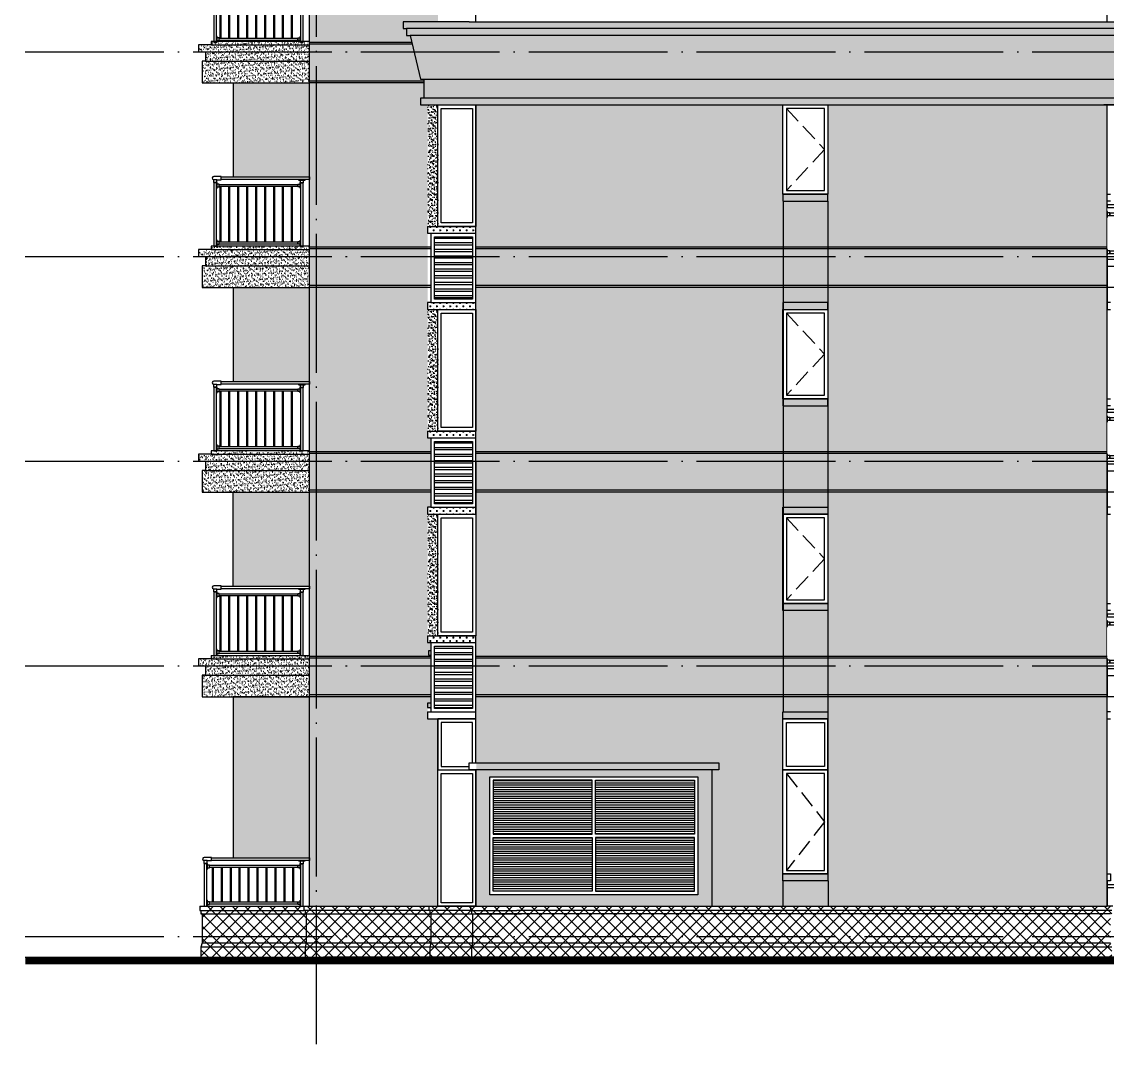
# Model space of a CAD drawing. Extents: x -12446 to 284554, y -295110 to 165007.
# Drawn here: x 186048 to 201699, y -263809 to -249069 of the extents above; entities that cross this region are included whole.
import ezdxf

# ---------------------------------------------------------------- set-up
doc = ezdxf.new("R2010")
doc.units = 0
doc.header["$LTSCALE"] = 1000
doc.linetypes.add('AX-14-E$0$AX-85-M02$0$DASH', pattern=[0.35, 0.25, -0.1])
doc.linetypes.add('AX-14-E$0$DOTE', pattern=[2.42, 2, -0.2, 0.02, -0.2])
for name, color, linetype in [('A-Anno-Note', 241, 'CONTINUOUS'), ('AX-14-comp-tc$0$AX-T-LMCZ-Z$0$AX-13-E01-E03$0$A-Detl-Patt', 8, 'CONTINUOUS'), ('AX-14-comp-tc$0$AX-T-LMCZ-Z$1$AX-13-E01-E03$0$家具与填充', 251, 'CONTINUOUS'), ('AX-14-comp-tc$0$灰褐色真石漆', 15, 'CONTINUOUS'), ('AX-14-E$0$A-Anno-Note', 241, 'CONTINUOUS'), ('AX-14-E$0$A-Detl-Fine', 152, 'CONTINUOUS'), ('AX-14-E$0$A-Detl-Medm', 40, 'CONTINUOUS'), ('AX-14-E$0$A-Detl-Patt', 8, 'CONTINUOUS'), ('AX-14-E$0$A-Detl-Thin', 131, 'CONTINUOUS'), ('AX-14-E$0$A-Detl-Wide', 210, 'CONTINUOUS'), ('AX-14-E$0$A-elev-FIXT', 9, 'CONTINUOUS'), ('AX-14-E$0$A-elev-HRAL', 61, 'CONTINUOUS'), ('AX-14-E$0$栏杆型材', 82, 'CONTINUOUS'), ('AX-14-E$0$阳台栏杆扶手', 82, 'CONTINUOUS')]:
    doc.layers.add(name, color=color, linetype=linetype)
doc.layers.add('AX-14-E$0$A-Grid', color=222, linetype='AX-14-E$0$DOTE', plot=False)
pattern_1 = [(180, (-16437.506, 99116.42), (-5e-15, -31.75), [])]
pattern_2 = [(37.5, (-91927.516, -416101.956), (-1.9200376, 58.7295885), [0, -46.3296, 0, -51.816, 0, -49.53]), (7.5, (-91927.52, -416101.956), (53.942794, 86.019012), [0, -24.9936, 0, -41.7576, 0, -16.002]), (327.5, (-91965.007, -416101.956), (94.9190844, 0.172462), [0, -15.24, 0, -54.864, 0, -71.628]), (317.5, (-91965.01, -416101.956), (91.626774, 26.751519), [0, -7.62, 0, -35.9664, 0, -41.148])]
pattern_3 = [(37.5, (-118016.387, -327431.573), (-1.9200376, 58.7295885), [0, -46.3296, 0, -51.816, 0, -49.53]), (7.5, (-118016.39, -327431.57), (53.942794, 86.019012), [0, -24.9936, 0, -41.7576, 0, -16.002]), (327.5, (-118053.88, -327431.573), (94.9190844, 0.172462), [0, -15.24, 0, -54.864, 0, -71.628]), (317.5, (-118053.88, -327431.57), (91.626774, 26.751519), [0, -7.62, 0, -35.9664, 0, -41.148])]
pattern_4 = [(37.5, (-91927.516, -415276.595), (-1.9200376, 58.7295885), [0, -46.3296, 0, -51.816, 0, -49.53]), (7.5, (-91927.52, -415276.595), (53.942794, 86.019012), [0, -24.9936, 0, -41.7576, 0, -16.002]), (327.5, (-91965.007, -415276.595), (94.9190844, 0.172462), [0, -15.24, 0, -54.864, 0, -71.628]), (317.5, (-91965.01, -415276.595), (91.626774, 26.751519), [0, -7.62, 0, -35.9664, 0, -41.148])]

# ---------------------------------------------------------------- blocks, each defined once
blk = doc.blocks.new('AX-14-E$0$4080转角立图')
at = {"layer": 'AX-14-E$0$A-elev-FIXT', "linetype": 'Continuous'}
blk.add_line((26, 42), (-24, 42), dxfattribs=at)
blk.add_lwpolyline([(-25, 43, -0.327139), (-24, 42), (-24, 0), (24, 0), (24, 41, -0.409111), (26, 42), (85, 42, 0.414214), (87, 44), (87, 87, 0.414214), (85, 88), (-19, 88, 0.865157)], format="xyb", close=True, dxfattribs=at)
blk = doc.blocks.new('AX-14-E$0$32固定座立面')
at = {"layer": 'AX-14-E$0$栏杆型材', "color": 6, "linetype": 'Continuous'}
blk.add_line((-7, -22), (-7, 22), dxfattribs=at)
blk.add_lwpolyline([(-7, -22, 0.41166), (-10, -19), (-36, -19, -0.41166), (-37, -18), (-37, 18, -0.41166), (-36, 19), (-10, 19, 0.41166), (-7, 22), (-7, 39, -0.41166), (-5, 41), (0, 41), (0, -41), (-5, -41, -0.41166), (-7, -39)], format="xyb", close=True, dxfattribs=at)
blk = doc.blocks.new('AX-14-E$0$40固定座立图')
at = {"layer": 'AX-14-E$0$A-elev-HRAL', "color": 6, "linetype": 'Continuous'}
blk.add_line((-26, -7), (26, -7), dxfattribs=at)
blk.add_lwpolyline([(48, -5), (48, 0), (-48, 0), (-48, -5, 0.41166), (-46, -7), (-26, -7, -0.41166), (-23, -10), (-23, -46, 0.41166), (-22, -47), (22, -47, 0.41166), (23, -46), (23, -10, -0.41166), (26, -7), (46, -7, 0.41166)], format="xyb", close=True, dxfattribs=at)
blk = doc.blocks.new('AX-14-E$0$A$C16C67CB1')
at = {"layer": 'AX-14-E$0$A-Detl-Patt'}
h = blk.add_hatch(dxfattribs=at)
h.set_pattern_fill('ANSI31', color=256, scale=20, angle=135)
h.set_pattern_definition(pattern_1)
h.paths.add_polyline_path([(7700, 1775), (9125, 1775), (9125, 2550), (7700, 2550)])
h = blk.add_hatch(dxfattribs=at)
h.set_pattern_fill('ANSI31', color=256, scale=20, angle=135)
h.set_pattern_definition(pattern_1)
h.paths.add_polyline_path([(10600, 1775), (9175, 1775), (9175, 2550), (10600, 2550)])
h = blk.add_hatch(dxfattribs=at)
h.set_pattern_fill('ANSI31', color=256, scale=20, angle=135)
h.set_pattern_definition(pattern_1)
h.paths.add_polyline_path([(7700, 1725), (9125, 1725), (9125, 950), (7700, 950)])
h = blk.add_hatch(dxfattribs=at)
h.set_pattern_fill('ANSI31', color=256, scale=20, angle=135)
h.set_pattern_definition(pattern_1)
h.paths.add_polyline_path([(10600, 1725), (9175, 1725), (9175, 950), (10600, 950)])
at = {"layer": 'AX-14-E$0$A-Detl-Fine'}
blk.add_lwpolyline([(7400, 2800), (7400, 3385), (6950, 3385), (6950, 2750), (7350, 2750)], dxfattribs=at)
for points in [[(11925, 3385), (12475, 3385), (12475, 2750), (11925, 2750)], [(6950, 2650), (7400, 2650), (7400, 785), (6950, 785)], [(7700, 1775), (9125, 1775), (9125, 2550), (7700, 2550)], [(10600, 1775), (9175, 1775), (9175, 2550), (10600, 2550)], [(12475, 2650), (11925, 2650), (11925, 1250), (12475, 1250)], [(7700, 1725), (9125, 1725), (9125, 950), (7700, 950)], [(10600, 1725), (9175, 1725), (9175, 950), (10600, 950)]]:
    blk.add_lwpolyline(points, close=True, dxfattribs=at)
at = {"layer": 'AX-14-E$0$A-Detl-Patt', "linetype": 'AX-14-E$0$AX-85-M02$0$DASH'}
blk.add_lwpolyline([(11925, 2650), (12475, 1950), (11925, 1250)], dxfattribs=at)
at = {"layer": 'AX-14-E$0$A-Detl-Thin'}
for p, q in [((16550, 735), (16550, 4200)), ((3950, 3755, 0), (3950, 1435, 0)), ((5050, 3755), (3950, 3755)), ((5050, 735), (5050, 3755)), ((11875, 3535), (12525, 3535)), ((11875, 3535), (12525, 3535)), ((6900, 735), (6900, 3435)), ((7450, 3435), (6900, 3435)), ((7450, 2800), (7450, 3435)), ((12525, 3435), (11875, 3435)), ((12525, 1200), (12525, 3435)), ((6900, 2700), (7450, 2700)), ((7450, 735), (7450, 2700)), ((10850, 2700), (10850, 735)), ((11875, 1200), (12525, 1200)), ((11875, 1200), (12525, 1200)), ((3470, 735), (3470, 675)), ((3470, 735), (4970, 735)), ((3470, 735), (3470, 675)), ((3470, 735), (3470, 675)), ((3470, 675), (4970, 675)), ((3485, 675), (3485, 625)), ((3485, 675), (3485, 625)), ((3485, 675), (3485, 625)), ((4970, 735), (4970, 675)), ((4970, 735), (6770, 735)), ((4970, 735), (4970, 675)), ((6770, 675), (4970, 675)), ((4985, 675), (4985, 625)), ((4985, 675), (4985, 625)), ((6770, 735), (6770, 675)), ((6770, 735), (7450, 735)), ((7370, 675), (6770, 675)), ((6785, 675), (6785, 625)), ((7370, 735), (7370, 675)), ((7370, 675), (8037, 675)), ((7385, 675), (7385, 625)), ((7450, 735), (16550, 735)), ((16615, 675), (8037, 675)), ((16630, 735), (16550, 735)), ((3485, 625), (4985, 625)), ((3500, 625), (3500, 260)), ((3500, 625), (3500, 410)), ((4985, 625), (6785, 625)), ((5000, 625), (5000, 410)), ((6785, 625), (7385, 625)), ((6800, 625), (6800, 206)), ((7385, 625), (8105, 625)), ((7400, 625), (7400, 206)), ((16600, 625), (7450, 625)), ((3500, 206), (16600, 206)), ((6800, 206), (6785, 146)), ((7400, 206), (7385, 146)), ((16615, 146), (3485, 146)), ((6785, 146), (6785, 0)), ((7385, 146), (7385, 0)), ((2400, 0), (5250, 0)), ((21500, 0), (5250, 0))]:
    blk.add_line(p, q, dxfattribs=at)
for points in [[(11875, 3535), (12525, 3535), (12525, 3435), (11875, 3435)], [(11875, 3435), (12525, 3435), (12525, 1200), (11875, 1200)], [(11875, 3435), (12525, 3435), (12525, 2700), (11875, 2700)], [(6900, 2700), (7450, 2700), (7450, 735), (6900, 735)], [(7350, 2800), (10950, 2800), (10950, 2700), (7350, 2700)], [(7650, 2600), (10650, 2600), (10650, 900), (7650, 900)], [(11875, 1200), (12525, 1200), (12525, 1100), (11875, 1100)]]:
    blk.add_lwpolyline(points, close=True, dxfattribs=at)
for points in [[(7450, 2800), (7450, 3435), (6900, 3435), (6900, 2700), (7450, 2700)], [(11875, 1200), (11875, 2700), (12525, 2700), (12525, 1200)], [(16550, 1200), (16600, 1200), (16600, 1100), (16550, 1100), (16550, 735)], [(3500, 625), (3500, 206), (3485, 146), (3485, 0)], [(5000, 625), (5000, 206), (4985, 146), (4985, 0)]]:
    blk.add_lwpolyline(points, dxfattribs=at)
at = {"layer": 'AX-14-E$0$A-elev-HRAL', "ltscale": 10, "elevation": 0}
for points in [[(3668, 1293, -0.414214), (3668, 1292), (3668, 1290, -0.414214), (3668, 1290), (3643, 1290, -0.414214), (3642, 1290), (3642, 1292, -0.414214), (3643, 1293)], [(3797, 1293, -0.414214), (3797, 1292), (3797, 1290, -0.414214), (3797, 1290), (3772, 1290, -0.414214), (3771, 1290), (3771, 1292, -0.414214), (3772, 1293)], [(3926, 1293, -0.414214), (3926, 1292), (3926, 1290, -0.414214), (3926, 1290), (3901, 1290, -0.414214), (3900, 1290), (3900, 1292, -0.414214), (3901, 1293)], [(4055, 1293, -0.414214), (4055, 1292), (4055, 1290, -0.414214), (4055, 1290), (4030, 1290, -0.414214), (4029, 1290), (4029, 1292, -0.414214), (4030, 1293)], [(4184, 1293, -0.414214), (4184, 1292), (4184, 1290, -0.414214), (4184, 1290), (4159, 1290, -0.414214), (4158, 1290), (4158, 1292, -0.414214), (4159, 1293)], [(4313, 1293, -0.414214), (4313, 1292), (4313, 1290, -0.414214), (4313, 1290), (4288, 1290, -0.414214), (4287, 1290), (4287, 1292, -0.414214), (4288, 1293)], [(4442, 1293, -0.414214), (4442, 1292), (4442, 1290, -0.414214), (4442, 1290), (4417, 1290, -0.414214), (4416, 1290), (4416, 1292, -0.414214), (4417, 1293)], [(4571, 1293, -0.414214), (4571, 1292), (4571, 1290, -0.414214), (4571, 1290), (4546, 1290, -0.414214), (4545, 1290), (4545, 1292, -0.414214), (4546, 1293)], [(4700, 1293, -0.414214), (4700, 1292), (4700, 1290, -0.414214), (4700, 1290), (4675, 1290, -0.414214), (4674, 1290), (4674, 1292, -0.414214), (4675, 1293)], [(4829, 1293, -0.414214), (4829, 1292), (4829, 1290, -0.414214), (4829, 1290), (4804, 1290, -0.414214), (4803, 1290), (4803, 1292, -0.414214), (4804, 1293)], [(3668, 797, 0.414214), (3668, 797), (3668, 799, 0.414214), (3668, 800), (3643, 800, 0.414214), (3642, 799), (3642, 797, 0.414214), (3643, 797)], [(3797, 797, 0.414214), (3797, 797), (3797, 799, 0.414214), (3797, 800), (3772, 800, 0.414214), (3771, 799), (3771, 797, 0.414214), (3772, 797)], [(3926, 797, 0.414214), (3926, 797), (3926, 799, 0.414214), (3926, 800), (3901, 800, 0.414214), (3900, 799), (3900, 797, 0.414214), (3901, 797)], [(4055, 797, 0.414214), (4055, 797), (4055, 799, 0.414214), (4055, 800), (4030, 800, 0.414214), (4029, 799), (4029, 797, 0.414214), (4030, 797)], [(4184, 797, 0.414214), (4184, 797), (4184, 799, 0.414214), (4184, 800), (4159, 800, 0.414214), (4158, 799), (4158, 797, 0.414214), (4159, 797)], [(4313, 797, 0.414214), (4313, 797), (4313, 799, 0.414214), (4313, 800), (4288, 800, 0.414214), (4287, 799), (4287, 797, 0.414214), (4288, 797)], [(4442, 797, 0.414214), (4442, 797), (4442, 799, 0.414214), (4442, 800), (4417, 800, 0.414214), (4416, 799), (4416, 797, 0.414214), (4417, 797)], [(4571, 797, 0.414214), (4571, 797), (4571, 799, 0.414214), (4571, 800), (4546, 800, 0.414214), (4545, 799), (4545, 797, 0.414214), (4546, 797)], [(4700, 797, 0.414214), (4700, 797), (4700, 799, 0.414214), (4700, 800), (4675, 800, 0.414214), (4674, 799), (4674, 797, 0.414214), (4675, 797)], [(4829, 797, 0.414214), (4829, 797), (4829, 799, 0.414214), (4829, 800), (4804, 800, 0.414214), (4803, 799), (4803, 797, 0.414214), (4804, 797)]]:
    blk.add_lwpolyline(points, format="xyb", close=True, dxfattribs=at)
for points in [[(3646, 800), (3665, 800), (3665, 1290), (3646, 1290)], [(3775, 800), (3794, 800), (3794, 1290), (3775, 1290)], [(3904, 800), (3923, 800), (3923, 1290), (3904, 1290)], [(4033, 800), (4052, 800), (4052, 1290), (4033, 1290)], [(4162, 800), (4181, 800), (4181, 1290), (4162, 1290)], [(4291, 800), (4310, 800), (4310, 1290), (4291, 1290)], [(4420, 800), (4439, 800), (4439, 1290), (4420, 1290)], [(4549, 800), (4568, 800), (4568, 1290), (4549, 1290)], [(4678, 800), (4697, 800), (4697, 1290), (4678, 1290)], [(4807, 800), (4826, 800), (4826, 1290), (4807, 1290)]]:
    blk.add_lwpolyline(points, close=True, dxfattribs=at)
at = {"layer": 'AX-14-E$0$栏杆型材', "elevation": 0}
for points in [[(3530, 735), (3570, 735), (3570, 1350), (3530, 1350)], [(3607, 1325), (4883, 1325), (4883, 1293), (3607, 1293)], [(3607, 797), (4883, 797), (4883, 765), (3607, 765)]]:
    blk.add_lwpolyline(points, close=True, dxfattribs=at)
at = {"layer": 'AX-14-E$0$栏杆型材'}
blk.add_lwpolyline([(4960, 1348), (4920, 1348), (4920, 735), (4960, 735)], close=True, dxfattribs=at)
at = {"layer": 'AX-14-E$0$阳台栏杆扶手', "elevation": 0}
for points in [[(3637, 1435), (5050, 1435), (5050, 1395), (3637, 1395)], [(16550, 1005), (17013, 1005), (17013, 1045), (16550, 1045)]]:
    blk.add_lwpolyline(points, close=True, dxfattribs=at)
at = {"layer": 'AX-14-E$0$A-elev-HRAL'}
for name, p in [('AX-14-E$0$4080转角立图', (3550, 1350, 0)), ('AX-14-E$0$32固定座立面', (4920, 1309, 0)), ('AX-14-E$0$40固定座立图', (4940, 1395, 0)), ('AX-14-E$0$32固定座立面', (4920, 781, 0))]:
    blk.add_blockref(name, p, dxfattribs=at)
at = {"layer": 'AX-14-E$0$A-elev-HRAL', "xscale": -1}
for p in [(3570, 1309, 0), (3570, 781, 0)]:
    blk.add_blockref('AX-14-E$0$32固定座立面', p, dxfattribs=at)
blk = doc.blocks.new('AX-14-E$0$arehe4tgrhewh')
at = {"layer": 'AX-14-E$0$A-elev-HRAL', "ltscale": 10, "elevation": 0}
for points in [[(186488, -257346, -0.414214), (186489, -257347), (186489, -257349, -0.414214), (186488, -257349), (186463, -257349, -0.414214), (186463, -257349), (186463, -257347, -0.414214), (186463, -257346)], [(186617, -257346, -0.414214), (186618, -257347), (186618, -257349, -0.414214), (186617, -257349), (186592, -257349, -0.414214), (186592, -257349), (186592, -257347, -0.414214), (186592, -257346)], [(186746, -257346, -0.414214), (186747, -257347), (186747, -257349, -0.414214), (186746, -257349), (186721, -257349, -0.414214), (186721, -257349), (186721, -257347, -0.414214), (186721, -257346)], [(186875, -257346, -0.414214), (186876, -257347), (186876, -257349, -0.414214), (186875, -257349), (186850, -257349, -0.414214), (186850, -257349), (186850, -257347, -0.414214), (186850, -257346)], [(187004, -257346, -0.414214), (187005, -257347), (187005, -257349, -0.414214), (187004, -257349), (186979, -257349, -0.414214), (186979, -257349), (186979, -257347, -0.414214), (186979, -257346)], [(187133, -257346, -0.414214), (187134, -257347), (187134, -257349, -0.414214), (187133, -257349), (187108, -257349, -0.414214), (187108, -257349), (187108, -257347, -0.414214), (187108, -257346)], [(187262, -257346, -0.414214), (187263, -257347), (187263, -257349, -0.414214), (187262, -257349), (187237, -257349, -0.414214), (187237, -257349), (187237, -257347, -0.414214), (187237, -257346)], [(187391, -257346, -0.414214), (187392, -257347), (187392, -257349, -0.414214), (187391, -257349), (187366, -257349, -0.414214), (187366, -257349), (187366, -257347, -0.414214), (187366, -257346)], [(187520, -257346, -0.414214), (187521, -257347), (187521, -257349, -0.414214), (187520, -257349), (187495, -257349, -0.414214), (187495, -257349), (187495, -257347, -0.414214), (187495, -257346)], [(186488, -258142, 0.414214), (186489, -258142), (186489, -258140, 0.414214), (186488, -258139), (186463, -258139, 0.414214), (186463, -258140), (186463, -258142, 0.414214), (186463, -258142)], [(186617, -258142, 0.414214), (186618, -258142), (186618, -258140, 0.414214), (186617, -258139), (186592, -258139, 0.414214), (186592, -258140), (186592, -258142, 0.414214), (186592, -258142)], [(186746, -258142, 0.414214), (186747, -258142), (186747, -258140, 0.414214), (186746, -258139), (186721, -258139, 0.414214), (186721, -258140), (186721, -258142, 0.414214), (186721, -258142)], [(186875, -258142, 0.414214), (186876, -258142), (186876, -258140, 0.414214), (186875, -258139), (186850, -258139, 0.414214), (186850, -258140), (186850, -258142, 0.414214), (186850, -258142)], [(187004, -258142, 0.414214), (187005, -258142), (187005, -258140, 0.414214), (187004, -258139), (186979, -258139, 0.414214), (186979, -258140), (186979, -258142, 0.414214), (186979, -258142)], [(187133, -258142, 0.414214), (187134, -258142), (187134, -258140, 0.414214), (187133, -258139), (187108, -258139, 0.414214), (187108, -258140), (187108, -258142, 0.414214), (187108, -258142)], [(187262, -258142, 0.414214), (187263, -258142), (187263, -258140, 0.414214), (187262, -258139), (187237, -258139, 0.414214), (187237, -258140), (187237, -258142, 0.414214), (187237, -258142)], [(187391, -258142, 0.414214), (187392, -258142), (187392, -258140, 0.414214), (187391, -258139), (187366, -258139, 0.414214), (187366, -258140), (187366, -258142, 0.414214), (187366, -258142)], [(187520, -258142, 0.414214), (187521, -258142), (187521, -258140, 0.414214), (187520, -258139), (187495, -258139, 0.414214), (187495, -258140), (187495, -258142, 0.414214), (187495, -258142)]]:
    blk.add_lwpolyline(points, format="xyb", close=True, dxfattribs=at)
for points in [[(186466, -258139), (186485, -258139), (186485, -257349), (186466, -257349)], [(186595, -258139), (186614, -258139), (186614, -257349), (186595, -257349)], [(186724, -258139), (186743, -258139), (186743, -257349), (186724, -257349)], [(186853, -258139), (186872, -258139), (186872, -257349), (186853, -257349)], [(186982, -258139), (187001, -258139), (187001, -257349), (186982, -257349)], [(187111, -258139), (187130, -258139), (187130, -257349), (187111, -257349)], [(187240, -258139), (187259, -258139), (187259, -257349), (187240, -257349)], [(187369, -258139), (187388, -258139), (187388, -257349), (187369, -257349)], [(187498, -258139), (187517, -258139), (187517, -257349), (187498, -257349)]]:
    blk.add_lwpolyline(points, close=True, dxfattribs=at)
at = {"layer": 'AX-14-E$0$栏杆型材'}
blk.add_lwpolyline([(186381, -258204), (186421, -258204), (186421, -257289), (186381, -257289)], close=True, dxfattribs=at)
at = {"layer": 'AX-14-E$0$栏杆型材', "elevation": 0}
for points in [[(187671, -257291), (187631, -257291), (187631, -258204), (187671, -258204)], [(186458, -257314), (187594, -257314), (187594, -257346), (186458, -257346)], [(186458, -258142), (187594, -258142), (187594, -258174), (186458, -258174)]]:
    blk.add_lwpolyline(points, close=True, dxfattribs=at)
at = {"layer": 'AX-14-E$0$阳台栏杆扶手', "elevation": 0}
blk.add_lwpolyline([(186488, -257204), (187761, -257204), (187761, -257244), (186488, -257244)], close=True, dxfattribs=at)
at = {"layer": 'AX-14-E$0$A-elev-HRAL'}
for name, p in [('AX-14-E$0$4080转角立图', (186401, -257289, 0)), ('AX-14-E$0$32固定座立面', (187631, -257330, 0)), ('AX-14-E$0$40固定座立图', (187651, -257244, 0)), ('AX-14-E$0$32固定座立面', (187631, -258158, 0))]:
    blk.add_blockref(name, p, dxfattribs=at)
at = {"layer": 'AX-14-E$0$A-elev-HRAL', "xscale": -1}
for p in [(186421, -257330, 0), (186421, -258158, 0)]:
    blk.add_blockref('AX-14-E$0$32固定座立面', p, dxfattribs=at)
blk = doc.blocks.new('AX-14-E$0$GILSHGKSHGSIKGHSUKGGGS')
at = {"layer": 'AX-14-E$0$A-Detl-Thin'}
for p, q in [((1600, 320), (1600, 3270)), ((13100, 320), (13100, 3270)), ((4000, 0), (4000, 2950)), ((3350, 1100), (4000, 1100)), ((180, 865), (1600, 865)), ((13850, 810), (13100, 810)), ((100, 765), (1600, 765)), ((100, 630), (1600, 630)), ((13100, 765), (13100, 0)), ((13800, 720), (13100, 720)), ((13750, 620), (13100, 620)), ((50, 320), (1600, 320)), ((13750, 320), (13100, 320)), ((3350, 100), (4000, 100)), ((13150, 100), (13100, 100)), ((3300, 0), (4000, 0)), ((13100, 0), (13150, 0))]:
    blk.add_line(p, q, dxfattribs=at)
for points in [[(3300, 1200), (3300, 1100), (3350, 1100), (3350, 100), (3300, 100), (3300, 0)], [(1600, 915), (180, 915), (180, 865), (0, 865), (0, 765), (100, 765), (100, 630), (50, 630), (50, 320)]]:
    blk.add_lwpolyline(points, dxfattribs=at)
at = {"layer": 'AX-14-E$0$A-Anno-Note'}
blk.add_blockref('AX-14-E$0$arehe4tgrhewh', (-186161, 259104, 0), dxfattribs=at)
blk = doc.blocks.new('AX-14-E$0$A$C39DB7BCD')
at = {"layer": 'AX-14-E$0$A-Detl-Thin'}
blk.add_line((122, 25), (672, 25), dxfattribs=at)
blk.add_wipeout([(672, 725), (22, 725), (22, 25), (672, 25)]).dxf.layer = 'AX-14-E$0$A-Detl-Thin'
at = {"layer": 'AX-14-E$0$A-elev-HRAL', "ltscale": 10}
for points in [[(149, 573, 0.414214), (148, 573), (148, 571, 0.414214), (149, 570), (174, 570, 0.414214), (174, 571), (174, 573, 0.414214), (174, 573)], [(278, 573, 0.414214), (277, 573), (277, 571, 0.414214), (278, 570), (303, 570, 0.414214), (303, 571), (303, 573, 0.414214), (303, 573)], [(407, 573, 0.414214), (406, 573), (406, 571, 0.414214), (407, 570), (432, 570, 0.414214), (432, 571), (432, 573, 0.414214), (432, 573)], [(536, 573, 0.414214), (535, 573), (535, 571, 0.414214), (536, 570), (561, 570, 0.414214), (561, 571), (561, 573, 0.414214), (561, 573)], [(149, 57, -0.414214), (148, 58), (148, 60, -0.414214), (149, 60), (174, 60, -0.414214), (174, 60), (174, 58, -0.414214), (174, 57)], [(278, 57, -0.414214), (277, 58), (277, 60, -0.414214), (278, 60), (303, 60, -0.414214), (303, 60), (303, 58, -0.414214), (303, 57)], [(407, 57, -0.414214), (406, 58), (406, 60, -0.414214), (407, 60), (432, 60, -0.414214), (432, 60), (432, 58, -0.414214), (432, 57)], [(536, 57, -0.414214), (535, 58), (535, 60, -0.414214), (536, 60), (561, 60, -0.414214), (561, 60), (561, 58, -0.414214), (561, 57)]]:
    blk.add_lwpolyline(points, format="xyb", close=True, dxfattribs=at)
for points in [[(171, 60), (152, 60), (152, 570), (171, 570)], [(300, 60), (281, 60), (281, 570), (300, 570)], [(429, 60), (410, 60), (410, 570), (429, 570)], [(558, 60), (539, 60), (539, 570), (558, 570)]]:
    blk.add_lwpolyline(points, close=True, dxfattribs=at)
at = {"layer": 'AX-14-E$0$栏杆型材'}
for points in [[(22, 640), (62, 640), (62, 25), (22, 25)], [(99, 605), (635, 605), (635, 573), (99, 573)], [(99, 57), (635, 57), (635, 25), (99, 25)]]:
    blk.add_lwpolyline(points, close=True, dxfattribs=at)
at = {"layer": 'AX-14-E$0$阳台栏杆扶手'}
blk.add_lwpolyline([(672, 685), (128, 685), (128, 725), (672, 725)], close=True, dxfattribs=at)
at = {"layer": 'AX-14-E$0$A-elev-HRAL'}
for name, p in [('AX-14-E$0$4080转角立图', (42, 640)), ('AX-14-E$0$32固定座立面', (672, 589)), ('AX-14-E$0$32固定座立面', (672, 41))]:
    blk.add_blockref(name, p, dxfattribs=at)
at = {"layer": 'AX-14-E$0$A-elev-HRAL', "xscale": -1}
for p in [(62, 589), (62, 41)]:
    blk.add_blockref('AX-14-E$0$32固定座立面', p, dxfattribs=at)
blk = doc.blocks.new('AX-14-E$0$A$C2C6B68D6')
at = {"layer": 'AX-14-E$0$A-Detl-Patt'}
h = blk.add_hatch(dxfattribs=at)
h.set_pattern_fill('ANSI32', color=256, scale=20, angle=135)
h.set_pattern_definition([(180, (-280375.16, -153510.07), (-7e-15, -95.25), []), (180, (-280406.91, -153478.32), (-7e-15, -95.25), [])])
h.paths.add_polyline_path([(3400, 1050), (3950, 1050), (3950, 150), (3400, 150)])
at = {"layer": 'AX-14-E$0$A-Detl-Fine'}
for points in [[(3500, 2900), (3950, 2900), (3950, 1250), (3500, 1250)], [(9025, 2900), (8475, 2900), (8475, 1715), (9025, 1715)]]:
    blk.add_lwpolyline(points, close=True, dxfattribs=at)
at = {"layer": 'AX-14-E$0$A-Detl-Patt', "linetype": 'AX-14-E$0$AX-85-M02$0$DASH'}
blk.add_lwpolyline([(8475, 2900), (9025, 2307), (8475, 1715)], dxfattribs=at)
at = {"layer": 'AX-14-E$0$A-Detl-Patt'}
blk.add_lwpolyline([(3400, 1050), (3950, 1050), (3950, 150), (3400, 150)], close=True, dxfattribs=at)
at = {"layer": 'AX-14-E$0$A-Detl-Thin'}
for p, q in [((500, 3270), (500, 1915)), ((1600, 320), (1600, 3270)), ((13100, 320), (13100, 3270)), ((9075, 2950), (9075, 3050)), ((3450, 1200), (3450, 2950)), ((4000, 0), (4000, 2950)), ((8425, 1665), (9075, 1665)), ((13100, 1665), (13150, 1665)), ((13150, 1565), (13100, 1565)), ((3300, 1200), (4000, 1200)), ((3350, 1100), (4000, 1100)), ((3450, 1200), (4000, 1200)), ((180, 865), (1600, 865)), ((13850, 810), (13100, 810)), ((100, 765), (1600, 765)), ((100, 630), (1600, 630)), ((13100, 765), (13100, 0)), ((13800, 720), (13100, 720)), ((13750, 620), (13100, 620)), ((50, 320), (1600, 320)), ((13750, 320), (13100, 320)), ((3350, 100), (4000, 100)), ((13150, 100), (13100, 100)), ((3300, 0), (4000, 0)), ((13100, 0), (13150, 0))]:
    blk.add_line(p, q, dxfattribs=at)
for points in [[(9075, 3050), (8425, 3050), (8425, 2950), (9075, 2950)], [(3450, 2950), (4000, 2950), (4000, 1200), (3450, 1200)], [(8425, 2950), (9075, 2950), (9075, 1665), (8425, 1665)], [(9075, 1665), (8425, 1665), (8425, 1565), (9075, 1565)]]:
    blk.add_lwpolyline(points, close=True, dxfattribs=at)
for points in [[(3300, 1200), (3300, 1100), (3350, 1100), (3350, 100), (3300, 100), (3300, 0)], [(1600, 915), (180, 915), (180, 865), (0, 865), (0, 765), (100, 765), (100, 630), (50, 630), (50, 320)]]:
    blk.add_lwpolyline(points, dxfattribs=at)
at = {"layer": 'AX-14-E$0$A-Anno-Note'}
blk.add_blockref('AX-14-E$0$arehe4tgrhewh', (-186161, 259119), dxfattribs=at)
at = {"layer": 'AX-14-E$0$A-Detl-Thin', "xscale": -1}
blk.add_blockref('AX-14-E$0$A$C39DB7BCD', (13772, 785), dxfattribs=at)
blk = doc.blocks.new('AX-14-E$0$A$C1E1D3953')
at = {"layer": 'AX-14-E$0$A-Detl-Patt'}
h = blk.add_hatch(dxfattribs=at)
h.set_pattern_fill('ANSI32', color=256, scale=20, angle=135)
h.set_pattern_definition([(180, (-280375.16, -150560.07), (-7e-15, -95.25), []), (180, (-280406.91, -150528.32), (-7e-15, -95.25), [])])
h.paths.add_polyline_path([(3400, 1050), (3950, 1050), (3950, 150), (3400, 150)])
at = {"layer": 'AX-14-E$0$A-Detl-Fine'}
for points in [[(3500, 2900), (3950, 2900), (3950, 1250), (3500, 1250)], [(9025, 2900), (8475, 2900), (8475, 1715), (9025, 1715)]]:
    blk.add_lwpolyline(points, close=True, dxfattribs=at)
at = {"layer": 'AX-14-E$0$A-Detl-Patt', "linetype": 'AX-14-E$0$AX-85-M02$0$DASH'}
blk.add_lwpolyline([(8475, 2900), (9025, 2308), (8475, 1715)], dxfattribs=at)
at = {"layer": 'AX-14-E$0$A-Detl-Patt'}
blk.add_lwpolyline([(3400, 1050), (3950, 1050), (3950, 150), (3400, 150)], close=True, dxfattribs=at)
at = {"layer": 'AX-14-E$0$A-Detl-Thin'}
for p, q in [((4000, 3715), (4000, 2950)), ((500, 1915), (500, 3270)), ((1600, 320), (1600, 3270)), ((13100, 765), (13100, 3270)), ((8425, 1665), (9075, 1665)), ((13100, 1665), (13150, 1665)), ((13150, 1565), (13100, 1565)), ((3300, 1200), (4000, 1200)), ((3350, 1100), (4000, 1100)), ((4000, 0), (4000, 1200)), ((180, 915), (1600, 915)), ((180, 865), (1600, 865)), ((13850, 810), (13100, 810)), ((100, 765), (1600, 765)), ((100, 630), (1600, 630)), ((3350, 765), (3350, 100)), ((13100, 765), (13100, 320)), ((13800, 720), (13100, 720)), ((13750, 620), (13100, 620)), ((50, 320), (1600, 320)), ((13750, 320), (13100, 320)), ((3350, 151), (3350, 170)), ((3300, 100), (4000, 100)), ((3300, 100), (3300, 0)), ((13150, 100), (13100, 100)), ((3300, 0), (4000, 0)), ((13100, 0), (13150, 0))]:
    blk.add_line(p, q, dxfattribs=at)
for points in [[(8425, 3050), (9075, 3050), (9075, 2950), (8425, 2950)], [(3450, 2950), (4000, 2950), (4000, 1200), (3450, 1200)], [(8425, 2950), (9075, 2950), (9075, 1665), (8425, 1665)], [(8425, 1665), (9075, 1665), (9075, 1565), (8425, 1565)]]:
    blk.add_lwpolyline(points, close=True, dxfattribs=at)
for points in [[(3300, 1200), (3300, 1100), (3350, 1100), (3350, 175)], [(3350, 980), (3315, 980), (3315, 920), (3350, 920)], [(180, 915), (180, 865), (0, 865), (0, 765), (100, 765), (100, 630), (50, 630), (50, 320)], [(3350, 225), (3300, 225), (3300, 165), (3350, 165)]]:
    blk.add_lwpolyline(points, dxfattribs=at)
at = {"layer": 'AX-14-E$0$A-Anno-Note'}
blk.add_blockref('AX-14-E$0$arehe4tgrhewh', (-186161, 259119, 0), dxfattribs=at)
at = {"layer": 'AX-14-E$0$A-Detl-Thin', "xscale": -1}
blk.add_blockref('AX-14-E$0$A$C39DB7BCD', (13771, 785), dxfattribs=at)
blk = doc.blocks.new('AX-14-E$0$A$C4491311A')
blk.add_wipeout([(0, 1200), (0, 1100), (50, 1100), (50, 1000), (100, 1000), (250, 370), (300, 370), (300, 100), (250, 100), (250, 0), (13600, 0), (13600, 100), (13550, 100), (13550, 165), (14750, 165), (14750, 265), (14700, 265), (14700, 535), (14750, 535), (14900, 1000), (14950, 1000), (14950, 1100), (15000, 1100), (15000, 1200)]).dxf.layer = 'AX-14-E$0$A-Detl-Medm'
at = {"layer": 'AX-14-E$0$A-Detl-Medm'}
for p, q in [((13800, 1100), (50, 1100)), ((950, 1200), (13850, 1200)), ((14650, 1200), (13850, 1200)), ((14950, 1100), (13850, 1100)), ((13800, 1000), (100, 1000)), ((14900, 1000), (13800, 1000)), ((14700, 535), (13639, 535)), ((300, 370), (13550, 370)), ((14700, 265), (13550, 265)), ((14750, 165), (13550, 165)), ((13550, 100), (300, 100)), ((1050, 0), (13600, 0))]:
    blk.add_line(p, q, dxfattribs=at)
for points in [[(950, 1200), (0, 1200), (0, 1100), (50, 1100), (50, 1000), (100, 1000), (250, 370), (300, 370), (300, 100), (250, 100), (250, 0), (1050, 0)], [(10200, 1200), (11150, 1200), (11150, 1100), (11100, 1100), (11100, 1000), (11050, 1000), (10900, 370), (10850, 370), (10850, 100), (10900, 100), (10900, 0), (10100, 0)], [(12900, 1200), (13850, 1200), (13850, 1100), (13800, 1100), (13800, 1000), (13750, 1000), (13600, 370), (13550, 370), (13550, 100), (13600, 100), (13600, 0), (12800, 0)], [(14650, 1200), (15000, 1200), (15000, 1100), (14950, 1100), (14950, 1000), (14900, 1000), (14750, 535), (14700, 535), (14700, 265), (14750, 265), (14750, 165)]]:
    blk.add_lwpolyline(points, dxfattribs=at)
blk = doc.blocks.new('AX-14-E$0$2w3ytrehjreqehrehj')
at = {"layer": 'AX-14-E$0$A-Detl-Patt'}
for p, q in [((283449, 159485), (281975, 159485)), ((283455, 159460), (281975, 159460)), ((283625, 158930), (281975, 158930)), ((283625, 158905), (281975, 158905)), ((283725, 156535), (281975, 156535)), ((293475, 156535), (284375, 156535)), ((283725, 156510), (281975, 156510)), ((293475, 156510), (284375, 156510)), ((283725, 155980), (281975, 155980)), ((283725, 155955), (281975, 155955)), ((293475, 155980), (284375, 155980)), ((293475, 155955), (284375, 155955)), ((283725, 153585), (281975, 153585)), ((283725, 153560), (281975, 153560)), ((293475, 153585), (284375, 153585)), ((293475, 153560), (284375, 153560)), ((283725, 153030), (281975, 153030)), ((283725, 153005), (281975, 153005)), ((293475, 153030), (284375, 153030)), ((293475, 153005), (284375, 153005)), ((283725, 150635), (281975, 150635)), ((283725, 150610), (281975, 150610)), ((293475, 150635), (284375, 150635)), ((293475, 150610), (284375, 150610)), ((283725, 150080), (281975, 150080)), ((283725, 150055), (281975, 150055)), ((293475, 150080), (284375, 150080)), ((293475, 150055), (284375, 150055))]:
    blk.add_line(p, q, dxfattribs=at)
blk = doc.blocks.new('AX-14-comp-tc')
at = {"layer": 'AX-14-comp-tc$0$AX-T-LMCZ-Z$0$AX-13-E01-E03$0$A-Detl-Patt'}
h = blk.add_hatch(dxfattribs=at)
h.set_pattern_fill('CROSS', color=256, scale=30)
h.set_pattern_definition([(0, (-118016.025, -392331.573), (47.625, 47.625), [23.8125, -71.4375]), (90, (-118004.12, -392343.48), (-47.625, 47.625), [23.8125, -71.4375])])
h.paths.add_polyline_path([(191748, -258442), (192448, -258442), (192448, -258542), (191748, -258542)])
h.paths.add_polyline_path([(191748, -259542), (192448, -259542), (192448, -259642), (191748, -259642)])
h = blk.add_hatch(dxfattribs=at)
h.set_pattern_fill('CROSS', color=256, scale=30)
h.set_pattern_definition([(0, (-118016.025, -395281.573), (47.625, 47.625), [23.8125, -71.4375]), (90, (-118004.12, -395293.48), (-47.625, 47.625), [23.8125, -71.4375])])
h.paths.add_polyline_path([(191748, -261392), (192448, -261392), (192448, -261492), (191748, -261492)])
h.paths.add_polyline_path([(191748, -262492), (192448, -262492), (192448, -262592), (191748, -262592)])
h = blk.add_hatch(dxfattribs=at)
h.set_pattern_fill('CROSS', color=256, scale=30)
h.set_pattern_definition([(0, (-118016.387, -327431.573), (47.625, 47.625), [23.8125, -71.4375]), (90, (-118004.48, -327443.48), (-47.625, 47.625), [23.8125, -71.4375])])
h.paths.add_polyline_path([(191748, -264342), (192448, -264342), (192448, -264442), (191748, -264442)])
at = {"layer": 'AX-14-comp-tc$0$AX-T-LMCZ-Z$1$AX-13-E01-E03$0$家具与填充'}
h = blk.add_hatch(dxfattribs=at)
h.set_pattern_fill('AR-SAND', color=256, scale=24)
h.set_pattern_definition(pattern_4)
edge = h.paths.add_edge_path()
edge.add_line((190048, -256692), (190048, -253422))
edge.add_line((190048, -253422), (191798, -253422))
edge.add_line((191798, -253422), (191798, -253642))
edge.add_line((191798, -253642), (191748, -253642))
edge.add_line((191748, -253642), (191748, -253742))
edge.add_line((191748, -253742), (191898, -253742))
edge.add_line((191898, -253742), (191898, -255492))
edge.add_line((191898, -255492), (191398, -255492))
edge.add_line((191398, -255492), (191398, -255592))
edge.add_line((191398, -255592), (191448, -255592))
edge.add_line((191448, -255592), (191448, -255692))
edge.add_line((191448, -255692), (191498, -255692))
edge.add_line((191498, -255692), (191648, -256322))
edge.add_line((191648, -256322), (191698, -256322))
edge.add_line((191698, -256322), (191698, -256592))
edge.add_line((191698, -256592), (191648, -256592))
edge.add_line((191648, -256592), (191648, -256692))
edge.add_line((191648, -256692), (190047, -256692))
h = blk.add_hatch(dxfattribs=at)
h.set_pattern_fill('AR-SAND', color=256, scale=24)
h.set_pattern_definition(pattern_3)
h.paths.add_polyline_path([(191398, -255492), (191398, -255592), (191448, -255592), (191448, -255692), (191498, -255692), (191648, -256322), (191698, -256322), (191698, -256592), (191648, -256592), (191648, -256692), (204998, -256692), (204998, -256592), (204948, -256592), (204948, -256527), (206148, -256527), (206148, -256447), (206773, -256447), (206773, -256207), (206823, -256207), (206823, -256157), (206873, -256157), (206873, -256067), (206177, -256067), (206298, -255692), (206348, -255692), (206348, -255592), (206398, -255592), (206398, -255492)])
h = blk.add_hatch(dxfattribs=at)
h.set_pattern_fill('AR-SAND', color=256, scale=24)
h.set_pattern_definition(pattern_4)
h.paths.add_polyline_path([(190048, -255777), (188628, -255777), (188628, -255827), (188448, -255827), (188448, -255927), (188498, -255927), (188548, -255927), (188548, -256062), (188498, -256062), (188498, -256372), (190048, -256372)])
h = blk.add_hatch(dxfattribs=at)
h.set_pattern_fill('AR-SAND', color=256, scale=24)
h.set_pattern_definition(pattern_2)
h.paths.add_polyline_path([(188948, -256372), (190047, -256372), (190047, -257727), (188948, -257727)])
h.paths.add_polyline_path([(188948, -259322), (190047, -259322), (190047, -260677), (188948, -260677)])
h.paths.add_polyline_path([(188948, -262272), (190047, -262272), (190047, -263627), (188948, -263627)])
h.paths.add_polyline_path([(188947, -265222), (190048, -265222), (190048, -267542), (188947, -267542)])
h = blk.add_hatch(dxfattribs=at)
h.set_pattern_fill('AR-SAND', color=256, scale=24)
h.set_pattern_definition(pattern_2)
h.paths.add_polyline_path([(191748, -256692), (190048, -256692), (190048, -268242), (191748, -268242), (191748, -265393), (191798, -265391), (191798, -264442), (191748, -264442), (191748, -262492), (191798, -262492), (191798, -261492), (191748, -261492)])
h = blk.add_hatch(dxfattribs=at)
h.set_pattern_fill('AR-SAND', color=256, scale=24)
h.set_pattern_definition(pattern_4)
h.paths.add_polyline_path([(191748, -256692), (191898, -256692), (191898, -258442), (191748, -258442)])
h = blk.add_hatch(dxfattribs=at)
h.set_pattern_fill('AR-SAND', color=256, scale=24)
h.set_pattern_definition(pattern_3)
h.paths.add_polyline_path([(192448, -256692), (201548, -256692), (201548, -268242), (192448, -268242)])
h.paths.add_polyline_path([(196873, -256692), (197523, -256692), (197523, -268242), (196873, -268242)], flags=16)
h.paths.add_polyline_path([(192445, -268242), (202763, -268242)])
h.paths.add_polyline_path([(192645, -268077), (195645, -268077), (195645, -266377), (192645, -266377)], flags=16)
h = blk.add_hatch(dxfattribs=at)
h.set_pattern_fill('AR-SAND', color=256, scale=24)
h.set_pattern_definition(pattern_2)
h.paths.add_polyline_path([(190048, -258727), (188628, -258727), (188628, -258777), (188448, -258777), (188448, -258877), (188498, -258877), (188548, -258877), (188548, -259012), (188498, -259012), (188498, -259322), (190048, -259322)])
h = blk.add_hatch(dxfattribs=at)
h.set_pattern_fill('AR-SAND', color=256, scale=24)
h.set_pattern_definition([(37.5, (-91927.516, -418226.595), (-1.9200376, 58.7295885), [0, -46.3296, 0, -51.816, 0, -49.53]), (7.5, (-91927.52, -418226.595), (53.942794, 86.019012), [0, -24.9936, 0, -41.7576, 0, -16.002]), (327.5, (-91965.007, -418226.595), (94.9190844, 0.172462), [0, -15.24, 0, -54.864, 0, -71.628]), (317.5, (-91965.01, -418226.595), (91.626774, 26.751519), [0, -7.62, 0, -35.9664, 0, -41.148])])
h.paths.add_polyline_path([(191748, -259642), (191898, -259642), (191898, -261392), (191748, -261392)])
h = blk.add_hatch(dxfattribs=at)
h.set_pattern_fill('AR-SAND', color=256, scale=24)
h.set_pattern_definition(pattern_2)
h.paths.add_polyline_path([(190048, -261677), (188628, -261677), (188628, -261727), (188448, -261727), (188448, -261827), (188498, -261827), (188548, -261827), (188548, -261962), (188498, -261962), (188498, -262272), (190048, -262272)])
h = blk.add_hatch(dxfattribs=at)
h.set_pattern_fill('AR-SAND', color=256, scale=24)
h.set_pattern_definition([(37.5, (-91927.516, -421176.595), (-1.9200376, 58.7295885), [0, -46.3296, 0, -51.816, 0, -49.53]), (7.5, (-91927.52, -421176.595), (53.942794, 86.019012), [0, -24.9936, 0, -41.7576, 0, -16.002]), (327.5, (-91965.007, -421176.595), (94.9190844, 0.172462), [0, -15.24, 0, -54.864, 0, -71.628]), (317.5, (-91965.01, -421176.595), (91.626774, 26.751519), [0, -7.62, 0, -35.9664, 0, -41.148])])
h.paths.add_polyline_path([(191748, -262592), (191898, -262592), (191898, -264342), (191748, -264342)])
h = blk.add_hatch(dxfattribs=at)
h.set_pattern_fill('AR-SAND', color=256, scale=24)
h.set_pattern_definition(pattern_2)
h.paths.add_polyline_path([(190048, -264627), (188628, -264627), (188628, -264677), (188448, -264677), (188448, -264777), (188498, -264777), (188548, -264777), (188548, -264912), (188498, -264912), (188498, -265222), (190048, -265222)])
h = blk.add_hatch(dxfattribs=at)
h.set_pattern_fill('AR-SAND', color=256, scale=24)
h.set_pattern_definition([(37.5, (-91927.516, -424126.595), (-1.9200376, 58.7295885), [0, -46.3296, 0, -51.816, 0, -49.53]), (7.5, (-91927.52, -424126.595), (53.942794, 86.019012), [0, -24.9936, 0, -41.7576, 0, -16.002]), (327.5, (-91965.007, -424126.595), (94.9190844, 0.172462), [0, -15.24, 0, -54.864, 0, -71.628]), (317.5, (-91965.01, -424126.595), (91.626774, 26.751519), [0, -7.62, 0, -35.9664, 0, -41.148])])
h.paths.add_polyline_path([(191748, -265542), (191898, -265542), (191898, -268242), (191748, -268242)])
h = blk.add_hatch(dxfattribs=at)
h.set_pattern_fill('ANSI37', color=256, scale=80)
h.set_pattern_definition([(45, (3.07, 0), (-89.80256, 89.80256), []), (135, (3.07, 0), (-89.80256, -89.80256), [])])
h.paths.add_polyline_path([(188468, -268242), (188468, -268302), (188483, -268302), (188483, -268352), (188498, -268352), (188498, -268771), (188483, -268831), (188483, -268977), (201609, -268977), (201609, -268831), (201594, -268771), (201594, -268352), (201609, -268352), (201609, -268302), (201624, -268302), (201624, -268242)])
at = {"layer": 'AX-14-comp-tc$0$灰褐色真石漆'}
h = blk.add_hatch(dxfattribs=at)
h.set_pattern_fill('离散材料', color=256, scale=50)
h.set_pattern_definition([(0, (-30209.15, -414969.3), (132, 228), [12, -201, 9, -87, 18, -213]), (10, (-30266.15, -414846.3), (80.67614, 285.34428), [21, -51, 27, -159, 15, -198]), (20, (-30296.15, -414942.3), (133.47095, 220.97625), [24, -165, 21, -123, 15, -96]), (30, (-30209.15, -414960.3), (-21.96926, 254.05187), [15, -99, 12, -147, 9, -195]), (40, (-30293.15, -414894.3), (33.83592, 216.370355), [12, -132, 9, -84, 24, -153]), (50, (-30248.15, -415002.3), (-80.24786, 235.7335), [6, -111, 15, -183, 18, -93]), (60, (-30239.15, -414981.3), (-99.47303, 223.70766), [15, -123, 6, -144, 12, -111]), (70, (-30272.15, -415017.3), (-109.89227, 215.58685), [9, -57, 18, -96, 12, -132]), (80, (-30257.15, -414840.3), (-208.56534, 164.71945), [21, -132, 9, -156, 18, -147]), (90, (-30239.15, -414969.3), (-264, 111), [18, -93, 12, -183, 6, -186]), (100, (-30287.15, -414876.3), (-247.97146, 145.14529), [21, -117, 18, -96, 21, -219]), (110, (-30308.15, -415047.3), (-240.44034, 81.69114), [24, -78, 12, -159, 18, -174]), (120, (-30389.15, -415011.3), (-286.64994, 28.49227), [15, -201, 18, -93, 21, -123]), (130, (-30323.15, -415077.3), (-279.10777, 71.26608), [9, -66, 12, -129, 24, -168]), (140, (-30413.15, -414837.3), (-220.59685, -34.20569), [18, -108, 21, -93, 12, -126]), (150, (-30164.15, -415095.3), (-204.82497, -120.76726), [12, -84, 24, -186, 21, -171]), (160, (-30362.15, -414927.3), (-237.90107, -162.42869), [18, -126, 15, -114, 12, -183]), (170, (-30344.15, -414999.3), (-215.64405, -169.12317), [27, -99, 18, -135, 24, -132])])
h.paths.add_polyline_path([(196873, -257987), (197523, -257987), (197523, -259642), (196873, -259642)])
h.paths.add_polyline_path([(196873, -260927), (197523, -260927), (197523, -262592), (196873, -262592)])
h.paths.add_polyline_path([(196873, -263877), (197523, -263877), (197523, -265542), (196873, -265542)])
h.paths.add_polyline_path([(196873, -267777), (197523, -267777), (197523, -268242), (196873, -268242)])
at = {"layer": 'AX-14-comp-tc$0$AX-T-LMCZ-Z$0$AX-13-E01-E03$0$A-Detl-Patt'}
for p, q in [((196873, -258077), (196873, -265442)), ((197523, -265442), (197523, -258077)), ((196870, -267877), (196870, -268242)), ((197520, -267877), (197520, -268242))]:
    blk.add_line(p, q, dxfattribs=at)
blk = doc.blocks.new('AX-14-E')
at = {"layer": 'AX-14-E$0$A-Detl-Thin'}
for name, p in [('AX-14-E$0$GILSHGKSHGSIKGHSUKGGGS', (188597, -250269)), ('AX-14-E$0$A$C16C67CB1', (185147, -262554))]:
    blk.add_blockref(name, p, dxfattribs=at)
at = {"layer": 'AX-14-E$0$A-Detl-Thin', "const_width": 100}
blk.add_lwpolyline([(186098, -262604), (206762, -262604), (206762, -262504), (210553, -262504)], dxfattribs=at)
at = {"layer": 'AX-14-E$0$A-Grid'}
for p, q in [((186098, -258354), (210557, -258354)), ((186098, -262254), (210557, -262254)), ((186098, -262554), (210557, -262554))]:
    blk.add_line(p, q, dxfattribs=at)
at = {"layer": 'AX-14-E$0$A-Detl-Thin'}
blk.add_blockref('AX-14-E$0$A$C2C6B68D6', (188597, -253219), dxfattribs=at)
at = {"layer": 'AX-14-E$0$A-Grid'}
blk.add_line((186098, -252454), (210557, -252454), dxfattribs=at)
at = {"layer": 'AX-14-E$0$A-Detl-Thin'}
blk.add_blockref('AX-14-E$0$A$C4491311A', (191547, -250269), dxfattribs=at)
at = {"layer": 'AX-14-E$0$A-Detl-Wide'}
blk.add_blockref('AX-14-E$0$A$C2C6B68D6', (188597, -256169), dxfattribs=at)
at = {"layer": 'AX-14-E$0$A-Grid'}
for p, q in [((186098, -249504), (210557, -249504)), ((186098, -255404), (210557, -255404))]:
    blk.add_line(p, q, dxfattribs=at)
at = {"layer": 'AX-14-E$0$A-Detl-Thin'}
blk.add_blockref('AX-14-E$0$A$C1E1D3953', (188597, -259119), dxfattribs=at)
at = {"layer": 'AX-14-E$0$A-Detl-Fine'}
blk.add_lwpolyline([(192097, -256219), (192547, -256219), (192547, -257869), (192097, -257869)], close=True, dxfattribs=at)
at = {"layer": 'AX-14-E$0$A-Detl-Thin'}
blk.add_lwpolyline([(192047, -256169), (192597, -256169), (192597, -257919), (192047, -257919)], close=True, dxfattribs=at)
at = {"layer": 'AX-14-E$0$A-Grid'}
blk.add_line((190297, -263809), (190297, -198333), dxfattribs=at)
at = {"layer": 'AX-14-E$0$A-Detl-Thin'}
blk.add_blockref('AX-14-comp-tc', (153, 6422), dxfattribs=at)
at = {"layer": 'AX-14-E$0$A-Detl-Thin', "color": 6}
blk.add_blockref('AX-14-E$0$2w3ytrehjreqehrehj', (-91778, -408854), dxfattribs=at)

msp = doc.modelspace()

# ---------------------------------------------------------------- block references
at = {"layer": 'A-Anno-Note'}
msp.add_blockref('AX-14-E', (0, 0), dxfattribs=at)

doc.saveas('drawing.dxf')
